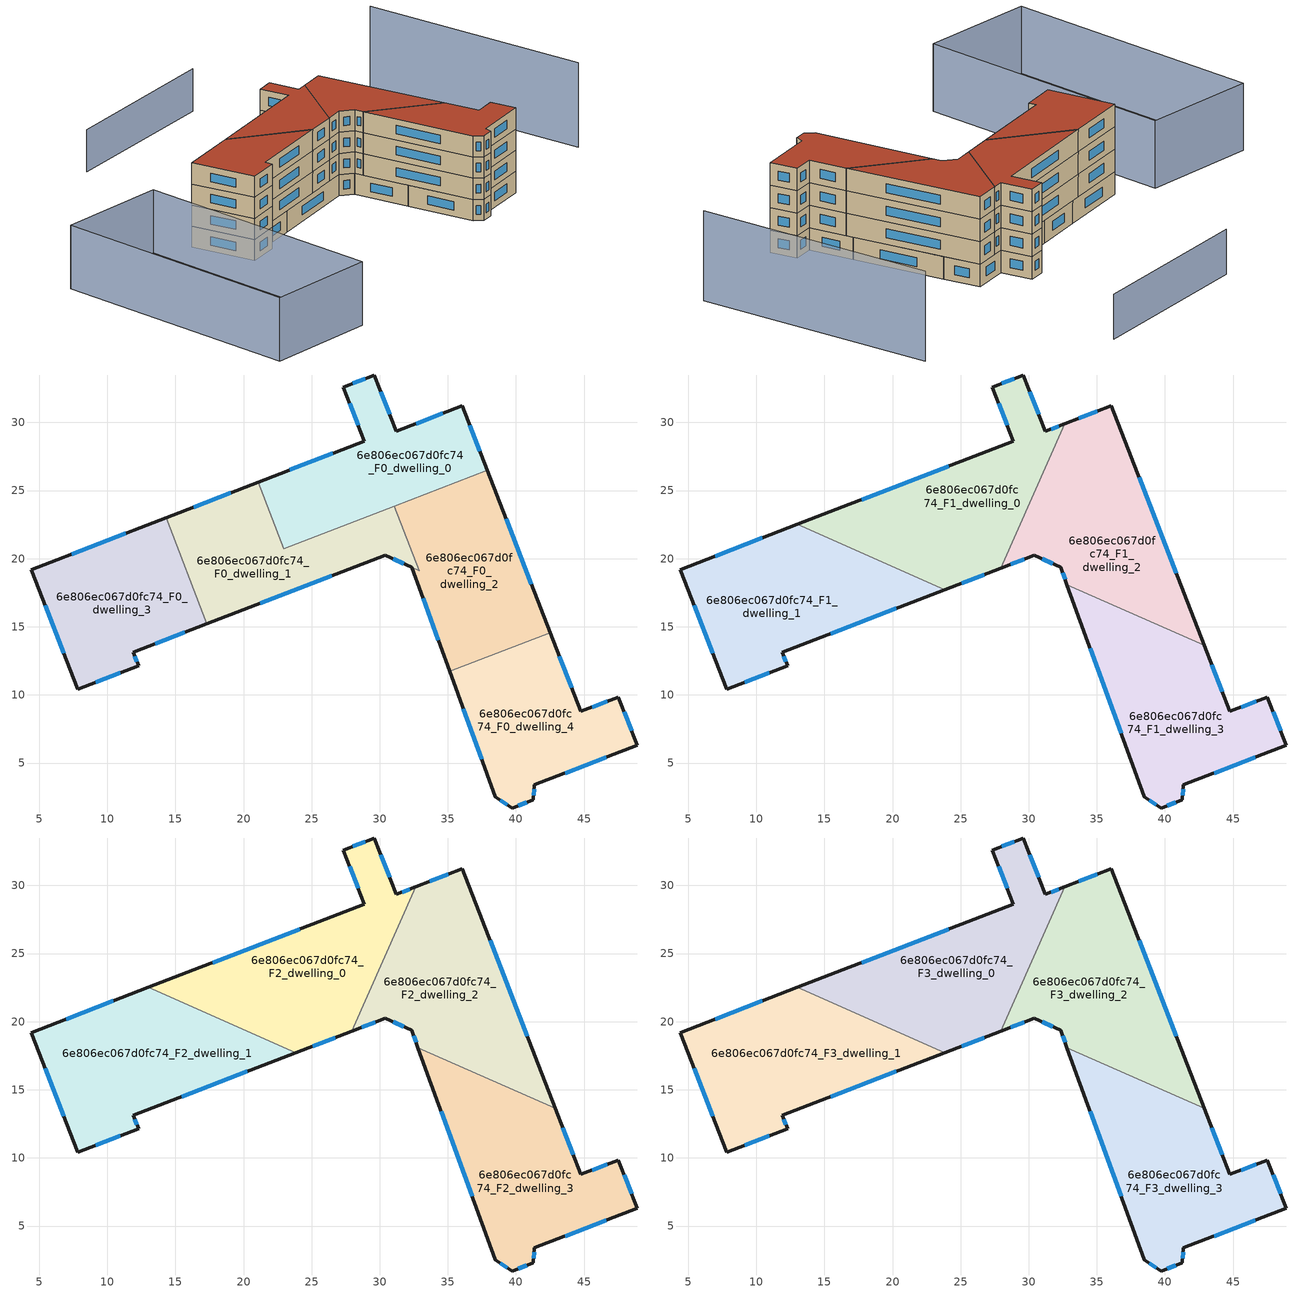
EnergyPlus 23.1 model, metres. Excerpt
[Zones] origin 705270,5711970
6e806ec067d0fc74_F0_dwelling_0
 floor ground (EU_floor_Construction): 36.07,31.23 37.91,26.48 22.97,20.72 21.08,25.62 28.87,28.62 27.32,32.6 29.61,33.48 31.21,29.35 z0
 wall outside (EU_wall_Construction): 37.91,26.48 36.07,31.23 31.21,29.35 29.61,33.48 27.32,32.6 28.87,28.62 21.08,25.62 z0:3
 wall to 6e806ec067d0fc74_F0_dwelling_1 (EU_wall_Construction): 21.08,25.62 22.97,20.72 31.08,23.85 z0:3
 wall to 6e806ec067d0fc74_F0_dwelling_2 (EU_wall_Construction): 31.08,23.85 37.91,26.48 z0:3; 31.08,23.85,3 31.07,23.85,0 31.08,23.85,0
 window (EU_Window_Construction): 37.36,27.9 36.62,29.81 / 26.54,27.72 23.41,26.52 / 27.79,31.41 28.41,29.81 / 28.92,33.22 28.01,32.86 / 30.73,30.59 30.09,32.25 / 34.61,30.67 32.66,29.91 z0.9:2.1
6e806ec067d0fc74_F0_dwelling_1
 floor ground (EU_floor_Construction): 31.07,23.85 32.9,19.11 32.34,19.36 30.41,20.25 17.32,15.21 14.31,23.01 21.08,25.62 22.97,20.72 z0
 wall outside (EU_wall_Construction): 17.32,15.21 30.41,20.25 32.34,19.36 / 21.08,25.62 14.31,23.01 z0:3; 32.35,19.36,3 32.34,19.36,0 32.35,19.36,0
 wall to 6e806ec067d0fc74_F0_dwelling_2 (EU_wall_Construction): 32.35,19.36 32.9,19.11 31.07,23.85 z0:3
 wall to 6e806ec067d0fc74_F0_dwelling_3 (EU_wall_Construction): 14.31,23.01 17.32,15.21 z0:3
 window (EU_Window_Construction): 30.99,19.99 31.76,19.63 / 21.24,16.72 26.49,18.74 / 19.06,24.84 16.34,23.79 z0.9:2.1
6e806ec067d0fc74_F0_dwelling_2
 floor ground (EU_floor_Construction): 37.91,26.48 42.52,14.56 35.14,11.72 32.35,19.37 32.9,19.11 31.07,23.85 z0
 wall outside (EU_wall_Construction): 32.35,19.37 35.14,11.72 / 42.52,14.56 37.91,26.48 z0:3
 wall to 6e806ec067d0fc74_F0_dwelling_4 (EU_wall_Construction): 35.14,11.72 42.52,14.56 z0:3
 window (EU_Window_Construction): 33.18,17.08 34.3,14.01 / 41.14,18.13 39.29,22.91 z0.9:2.1
6e806ec067d0fc74_F0_dwelling_3
 floor ground (EU_floor_Construction): 14.31,23.01 17.32,15.21 11.9,13.12 12.29,12.12 7.83,10.41 4.43,19.2 z0
 wall outside (EU_wall_Construction): 14.31,23.01 4.43,19.2 7.83,10.41 12.29,12.12 11.9,13.12 17.32,15.21 z0:3
 window (EU_Window_Construction): 13.52,13.75 15.7,14.58 / 12.18,12.42 12.02,12.82 / 9.17,10.92 10.96,11.61 / 5.45,16.57 6.81,13.04 / 11.35,21.87 7.39,20.34 z0.9:2.1
6e806ec067d0fc74_F0_dwelling_4
 floor ground (EU_floor_Construction): 47.52,9.84 48.9,6.29 41.35,3.39 41.27,2.29 39.71,1.7 38.5,2.53 35.14,11.72 42.52,14.56 44.76,8.78 z0
 wall outside (EU_wall_Construction): 35.14,11.72 38.5,2.53 39.71,1.7 41.27,2.29 41.35,3.39 48.9,6.29 47.52,9.84 44.76,8.78 42.52,14.56 z0:3
 window (EU_Window_Construction): 43.61,4.26 46.64,5.42 / 41.29,2.62 41.33,3.06 / 40.18,1.88 40.8,2.12 / 38.86,2.28 39.35,1.95 / 36.14,8.97 37.49,5.28 / 44.09,10.51 43.19,12.83 / 46.7,9.53 45.59,9.1 / 48.49,7.35 47.93,8.78 z0.9:2.1
6e806ec067d0fc74_F1_dwelling_0
 floor to 6e806ec067d0fc74_F0_dwelling_0 (EU_floor_Construction): 29.61,33.48 31.21,29.35 32.64,29.9 29.74,23.33 22.97,20.72 21.08,25.62 28.87,28.62 27.32,32.6 z3
 floor to 6e806ec067d0fc74_F0_dwelling_1 (EU_floor_Construction): 29.74,23.33 27.96,19.31 23.84,17.72 14.81,21.71 14.31,23.01 21.08,25.62 22.97,20.72 z3
 floor to 6e806ec067d0fc74_F0_dwelling_3 (EU_floor_Construction): 14.31,23.01 14.81,21.71 13.01,22.51 z3
 wall outside (EU_wall_Construction): 23.84,17.72 27.96,19.31 / 32.64,29.91 31.21,29.35 29.61,33.48 27.32,32.6 28.87,28.62 13.01,22.51 z3:6
 wall to 6e806ec067d0fc74_F1_dwelling_2 (EU_wall_Construction): 27.96,19.31 32.64,29.91 z3:6
 wall to 6e806ec067d0fc74_F1_dwelling_1 (EU_wall_Construction): 13.01,22.51 23.84,17.72 z3:6
 window (EU_Window_Construction): 25.08,18.2 26.73,18.84 / 24.12,26.79 17.76,24.34 / 27.79,31.41 28.41,29.81 / 28.92,33.22 28.01,32.86 / 30.73,30.59 30.09,32.25 / 32.21,29.74 31.64,29.52 z3.9:5.1
6e806ec067d0fc74_F1_dwelling_1
 floor to 6e806ec067d0fc74_F0_dwelling_1 (EU_floor_Construction): 23.84,17.72 17.32,15.21 14.81,21.71 z3
 floor to 6e806ec067d0fc74_F0_dwelling_3 (EU_floor_Construction): 14.81,21.71 17.32,15.21 11.9,13.12 12.29,12.12 7.83,10.41 4.43,19.2 13.01,22.51 z3
 wall outside (EU_wall_Construction): 13.01,22.51 4.43,19.2 7.83,10.41 12.29,12.12 11.9,13.12 23.84,17.72 z3:6
 window (EU_Window_Construction): 10.44,21.52 7,20.19 / 15.48,14.5 20.27,16.35 / 12.18,12.42 12.02,12.82 / 9.17,10.92 10.96,11.61 / 5.45,16.57 6.81,13.04 z3.9:5.1
6e806ec067d0fc74_F1_dwelling_2
 floor outside (EU_floor_Construction): 31.08,23.85 32.9,19.11 31.08,23.85 29.74,23.33 z3
 floor to 6e806ec067d0fc74_F0_dwelling_2 (EU_floor_Construction): 37.91,26.48 42.52,14.56 41.61,14.21 32.81,18.1 32.35,19.37 32.9,19.11 31.08,23.85 z3
 floor to 6e806ec067d0fc74_F0_dwelling_0 (EU_floor_Construction): 36.07,31.23 37.91,26.48 29.74,23.33 32.64,29.9 z3
 floor to 6e806ec067d0fc74_F0_dwelling_4 (EU_floor_Construction): 42.52,14.56 42.87,13.65 41.61,14.21 z3
 floor to 6e806ec067d0fc74_F0_dwelling_1 (EU_floor_Construction): 31.08,23.85 32.9,19.11 32.35,19.36 30.41,20.25 27.96,19.31 29.74,23.33 z3
 wall outside (EU_wall_Construction): 42.88,13.65 36.07,31.23 32.64,29.91 / 27.96,19.31 30.41,20.25 32.35,19.36 32.81,18.1 z3:6
 wall to 6e806ec067d0fc74_F1_dwelling_3 (EU_wall_Construction): 32.81,18.1 42.88,13.65 z3:6
 window (EU_Window_Construction): 35.04,30.83 33.67,30.3 / 40.84,18.91 38.11,25.97 / 32.49,18.98 32.67,18.48 / 30.99,19.99 31.77,19.63 / 28.7,19.59 29.68,19.97 z3.9:5.1
6e806ec067d0fc74_F1_dwelling_3
 floor outside (EU_floor_Construction): 41.61,14.21 32.81,18.1 35.14,11.72 32.81,18.1 z3
 floor to 6e806ec067d0fc74_F0_dwelling_4 (EU_floor_Construction): 47.52,9.84 48.9,6.29 41.35,3.39 41.27,2.29 39.71,1.7 38.5,2.53 35.14,11.72 41.61,14.21 42.87,13.65 44.76,8.78 z3
 floor to 6e806ec067d0fc74_F0_dwelling_2 (EU_floor_Construction): 41.61,14.21 35.14,11.72 32.81,18.1 z3
 wall outside (EU_wall_Construction): 32.81,18.1 38.5,2.53 39.71,1.7 41.27,2.29 41.35,3.39 48.9,6.29 47.52,9.84 44.76,8.78 42.88,13.65 z3:6
 window (EU_Window_Construction): 43.61,4.26 46.64,5.42 / 41.29,2.62 41.33,3.06 / 40.18,1.88 40.8,2.12 / 38.86,2.28 39.35,1.95 / 34.51,13.44 36.79,7.19 / 44.2,10.24 43.44,12.19 / 46.7,9.53 45.59,9.1 / 48.49,7.35 47.93,8.78 z3.9:5.1
6e806ec067d0fc74_F2_dwelling_0
 floor to 6e806ec067d0fc74_F1_dwelling_0 (EU_floor_Construction): 29.61,33.48 31.21,29.35 32.64,29.91 27.96,19.31 23.84,17.72 13.01,22.51 28.87,28.62 27.32,32.6 z6
 wall outside (EU_wall_Construction): 23.84,17.72 27.96,19.31 / 32.64,29.91 31.21,29.35 29.61,33.48 27.32,32.6 28.87,28.62 13.01,22.51 z6:9
 wall to 6e806ec067d0fc74_F2_dwelling_2 (EU_wall_Construction): 27.96,19.31 32.64,29.91 z6:9
 wall to 6e806ec067d0fc74_F2_dwelling_1 (EU_wall_Construction): 13.01,22.51 23.84,17.72 z6:9
 window (EU_Window_Construction): 25.08,18.2 26.73,18.84 / 24.12,26.79 17.76,24.34 / 27.79,31.41 28.41,29.81 / 28.92,33.22 28.01,32.86 / 30.73,30.59 30.09,32.25 / 32.21,29.74 31.64,29.52 z6.9:8.1
6e806ec067d0fc74_F2_dwelling_1
 floor to 6e806ec067d0fc74_F1_dwelling_1 (EU_floor_Construction): 23.84,17.72 11.9,13.12 12.29,12.12 7.83,10.41 4.43,19.2 13.01,22.51 z6
 wall outside (EU_wall_Construction): 13.01,22.51 4.43,19.2 7.83,10.41 12.29,12.12 11.9,13.12 23.84,17.72 z6:9
 window (EU_Window_Construction): 10.44,21.52 7,20.19 / 15.48,14.5 20.27,16.35 / 12.18,12.42 12.02,12.82 / 9.17,10.92 10.96,11.61 / 5.45,16.57 6.81,13.04 z6.9:8.1
6e806ec067d0fc74_F2_dwelling_2
 floor to 6e806ec067d0fc74_F1_dwelling_2 (EU_floor_Construction): 36.07,31.23 42.88,13.65 32.81,18.1 32.35,19.36 30.41,20.25 27.96,19.31 32.64,29.91 z6
 wall outside (EU_wall_Construction): 42.88,13.65 36.07,31.23 32.64,29.91 / 27.96,19.31 30.41,20.25 32.35,19.36 32.81,18.1 z6:9
 wall to 6e806ec067d0fc74_F2_dwelling_3 (EU_wall_Construction): 32.81,18.1 42.88,13.65 z6:9
 window (EU_Window_Construction): 35.04,30.83 33.67,30.3 / 40.84,18.91 38.11,25.97 / 32.49,18.98 32.67,18.48 / 30.99,19.99 31.77,19.63 / 28.7,19.59 29.68,19.97 z6.9:8.1
6e806ec067d0fc74_F2_dwelling_3
 floor to 6e806ec067d0fc74_F1_dwelling_3 (EU_floor_Construction): 42.88,13.65 44.76,8.78 47.52,9.84 48.9,6.29 41.35,3.39 41.27,2.29 39.71,1.7 38.5,2.53 32.81,18.1 z6
 wall outside (EU_wall_Construction): 32.81,18.1 38.5,2.53 39.71,1.7 41.27,2.29 41.35,3.39 48.9,6.29 47.52,9.84 44.76,8.78 42.88,13.65 z6:9
 window (EU_Window_Construction): 43.61,4.26 46.64,5.42 / 41.29,2.62 41.33,3.06 / 40.18,1.88 40.8,2.12 / 38.86,2.28 39.35,1.95 / 34.51,13.44 36.79,7.19 / 44.2,10.24 43.44,12.19 / 46.7,9.53 45.59,9.1 / 48.49,7.35 47.93,8.78 z6.9:8.1
6e806ec067d0fc74_F3_dwelling_0
 floor to 6e806ec067d0fc74_F2_dwelling_0 (EU_floor_Construction): 29.61,33.48 31.21,29.35 32.64,29.91 27.96,19.31 23.84,17.72 13.01,22.51 28.87,28.62 27.32,32.6 z9
 wall outside (EU_wall_Construction): 23.84,17.72 27.96,19.31 / 32.64,29.91 31.21,29.35 29.61,33.48 27.32,32.6 28.87,28.62 13.01,22.51 z9:12
 wall to 6e806ec067d0fc74_F3_dwelling_2 (EU_wall_Construction): 27.96,19.31 32.64,29.91 z9:12
 wall to 6e806ec067d0fc74_F3_dwelling_1 (EU_wall_Construction): 13.01,22.51 23.84,17.72 z9:12
 window (EU_Window_Construction): 25.08,18.2 26.73,18.84 / 24.12,26.79 17.76,24.34 / 27.79,31.41 28.41,29.81 / 28.92,33.22 28.01,32.86 / 30.73,30.59 30.09,32.25 / 32.21,29.74 31.64,29.52 z9.9:11.1
 roof outside (EU_roof_Construction): 27.96,19.31 32.64,29.91 31.21,29.35 29.61,33.48 27.32,32.6 28.87,28.62 13.01,22.51 23.84,17.72 z12
6e806ec067d0fc74_F3_dwelling_1
 floor to 6e806ec067d0fc74_F2_dwelling_1 (EU_floor_Construction): 23.84,17.72 11.9,13.12 12.29,12.12 7.83,10.41 4.43,19.2 13.01,22.51 z9
 wall outside (EU_wall_Construction): 13.01,22.51 4.43,19.2 7.83,10.41 12.29,12.12 11.9,13.12 23.84,17.72 z9:12
 window (EU_Window_Construction): 10.44,21.52 7,20.19 / 15.48,14.5 20.27,16.35 / 12.18,12.42 12.02,12.82 / 9.17,10.92 10.96,11.61 / 5.45,16.57 6.81,13.04 z9.9:11.1
 roof outside (EU_roof_Construction): 23.84,17.72 13.01,22.51 4.43,19.2 7.83,10.41 12.29,12.12 11.9,13.12 z12
6e806ec067d0fc74_F3_dwelling_2
 floor to 6e806ec067d0fc74_F2_dwelling_2 (EU_floor_Construction): 36.07,31.23 42.88,13.65 32.81,18.1 32.35,19.36 30.41,20.25 27.96,19.31 32.64,29.91 z9
 wall outside (EU_wall_Construction): 42.88,13.65 36.07,31.23 32.64,29.91 / 27.96,19.31 30.41,20.25 32.35,19.36 32.81,18.1 z9:12
 wall to 6e806ec067d0fc74_F3_dwelling_3 (EU_wall_Construction): 32.81,18.1 42.88,13.65 z9:12
 window (EU_Window_Construction): 35.04,30.83 33.67,30.3 / 40.84,18.91 38.11,25.97 / 32.49,18.98 32.67,18.48 / 30.99,19.99 31.77,19.63 / 28.7,19.59 29.68,19.97 z9.9:11.1
 roof outside (EU_roof_Construction): 42.88,13.65 36.07,31.23 32.64,29.91 27.96,19.31 30.41,20.25 32.35,19.36 32.81,18.1 z12
6e806ec067d0fc74_F3_dwelling_3
 floor to 6e806ec067d0fc74_F2_dwelling_3 (EU_floor_Construction): 42.88,13.65 44.76,8.78 47.52,9.84 48.9,6.29 41.35,3.39 41.27,2.29 39.71,1.7 38.5,2.53 32.81,18.1 z9
 wall outside (EU_wall_Construction): 32.81,18.1 38.5,2.53 39.71,1.7 41.27,2.29 41.35,3.39 48.9,6.29 47.52,9.84 44.76,8.78 42.88,13.65 z9:12
 window (EU_Window_Construction): 43.61,4.26 46.64,5.42 / 41.29,2.62 41.33,3.06 / 40.18,1.88 40.8,2.12 / 38.86,2.28 39.35,1.95 / 34.51,13.44 36.79,7.19 / 44.2,10.24 43.44,12.19 / 46.7,9.53 45.59,9.1 / 48.49,7.35 47.93,8.78 z9.9:11.1
 roof outside (EU_roof_Construction): 48.9,6.29 47.52,9.84 44.76,8.78 42.88,13.65 32.81,18.1 38.5,2.53 39.71,1.7 41.27,2.29 41.35,3.39 z12
shading: 65.06,12.83 56.44,45.01 z0:12; -11.42,-17.71 -16.66,18.67 / -16.66,18.67 -0.62,20.98 / -0.62,20.98 4.62,-15.4 / 4.62,-15.4 -11.42,-17.71 z0:9; 34.17,54.6 10.3,47.63 z0:6
[Building]
EU S2 Campaign: North Axis=0; Terrain=City; Solar Distribution=FullExterior
[Site:Location]
London: Latitude=51.5; Longitude=-0.5; Time Zone=0; Elevation=25
[SizingPeriod:WeatherFileDays]
AnnualSizingPeriod: Begin Month=1; Begin Day of Month=1; End Month=12; End Day of Month=31; Day of Week for Start Day=Monday; Use Weather File Daylight Saving Period=No; Use Weather File Rain and Snow Indicators=No
[MATERIAL]
EU_InternalMass_Material: Roughness=MediumRough; Thickness=0.1; Conductivity=1; Density=1800; Specific Heat=900; Thermal Absorptance=0.9; Solar Absorptance=0.7; Visible Absorptance=0.7
[MATERIAL:NOMASS] Roughness=MediumRough; Thermal Absorptance=0.9; Solar Absorptance=0.7; Visible Absorptance=0.7
Name | Thermal Resistance
EU_wall_NoMass | 1.04674
EU_roof_NoMass | 4.32442
EU_floor_NoMass | 2.04616
[WINDOWMATERIAL:SIMPLEGLAZINGSYSTEM]
EU_Window_SimpleGlazing: UFactor=4.25843; Solar Heat Gain Coefficient=0.85; Visible Transmittance=0.85
[CONSTRUCTION]
EU_wall_Construction: EU_wall_NoMass
EU_roof_Construction: EU_roof_NoMass
EU_floor_Construction: EU_floor_NoMass
EU_InternalMass_Construction: EU_InternalMass_Material
EU_Window_Construction: EU_Window_SimpleGlazing
[ZONE] Type=1; Multiplier=1; Ceiling Height=autocalculate; Floor Area=autocalculate; Part of Total Floor Area=Yes
Name | Volume
6e806ec067d0fc74_F0_dwelling_0 | 280.882
6e806ec067d0fc74_F1_dwelling_0; 6e806ec067d0fc74_F2_dwelling_0; 6e806ec067d0fc74_F3_dwelling_0 | 351.091
6e806ec067d0fc74_F0_dwelling_1 | 268.813
6e806ec067d0fc74_F1_dwelling_1; 6e806ec067d0fc74_F2_dwelling_1; 6e806ec067d0fc74_F3_dwelling_1 | 351.1
6e806ec067d0fc74_F0_dwelling_2 | 292.887
6e806ec067d0fc74_F1_dwelling_2; 6e806ec067d0fc74_F2_dwelling_2; 6e806ec067d0fc74_F3_dwelling_2 | 352.196
6e806ec067d0fc74_F0_dwelling_3 | 280.878
6e806ec067d0fc74_F1_dwelling_3; 6e806ec067d0fc74_F2_dwelling_3; 6e806ec067d0fc74_F3_dwelling_3 | 350.021
6e806ec067d0fc74_F0_dwelling_4 | 280.874
[INTERNALMASS] Construction=EU_InternalMass_Construction
Name | Zone or ZoneList | Surface Area
6e806ec067d0fc74_F0_dwelling_0_EU_InternalMass | 6e806ec067d0fc74_F0_dwelling_0 | 93.6288
6e806ec067d0fc74_F0_dwelling_1_EU_InternalMass | 6e806ec067d0fc74_F0_dwelling_1 | 89.6031
6e806ec067d0fc74_F0_dwelling_2_EU_InternalMass | 6e806ec067d0fc74_F0_dwelling_2 | 97.6501
6e806ec067d0fc74_F0_dwelling_3_EU_InternalMass | 6e806ec067d0fc74_F0_dwelling_3 | 93.6262
6e806ec067d0fc74_F0_dwelling_4_EU_InternalMass | 6e806ec067d0fc74_F0_dwelling_4 | 93.6247
6e806ec067d0fc74_F1_dwelling_0_EU_InternalMass | 6e806ec067d0fc74_F1_dwelling_0 | 117.03
6e806ec067d0fc74_F1_dwelling_1_EU_InternalMass | 6e806ec067d0fc74_F1_dwelling_1 | 117.034
6e806ec067d0fc74_F1_dwelling_2_EU_InternalMass | 6e806ec067d0fc74_F1_dwelling_2 | 117.395
6e806ec067d0fc74_F1_dwelling_3_EU_InternalMass | 6e806ec067d0fc74_F1_dwelling_3 | 116.674
6e806ec067d0fc74_F2_dwelling_0_EU_InternalMass | 6e806ec067d0fc74_F2_dwelling_0 | 117.03
6e806ec067d0fc74_F2_dwelling_1_EU_InternalMass | 6e806ec067d0fc74_F2_dwelling_1 | 117.034
6e806ec067d0fc74_F2_dwelling_2_EU_InternalMass | 6e806ec067d0fc74_F2_dwelling_2 | 117.395
6e806ec067d0fc74_F2_dwelling_3_EU_InternalMass | 6e806ec067d0fc74_F2_dwelling_3 | 116.674
6e806ec067d0fc74_F3_dwelling_0_EU_InternalMass | 6e806ec067d0fc74_F3_dwelling_0 | 117.03
6e806ec067d0fc74_F3_dwelling_1_EU_InternalMass | 6e806ec067d0fc74_F3_dwelling_1 | 117.034
6e806ec067d0fc74_F3_dwelling_2_EU_InternalMass | 6e806ec067d0fc74_F3_dwelling_2 | 117.395
6e806ec067d0fc74_F3_dwelling_3_EU_InternalMass | 6e806ec067d0fc74_F3_dwelling_3 | 116.674
[OTHEREQUIPMENT] Fuel Type=Electricity; Design Level Calculation Method=Watts/Area; Power per Zone Floor Area=1; Fraction Latent=0; Fraction Radiant=0; Fraction Lost=0; Carbon Dioxide Generation Rate=0; EndUse Subcategory=EU_Step8_InternalGains
Name | Zone or ZoneList or Space or SpaceList | Schedule
EU_Step8_InternalGain_6e806ec067d0fc74_F0_dwelling_0_f000 | 6e806ec067d0fc74_F0_dwelling_0 | EU_Step8_GainSchedule_6e806ec067d0fc74_F0_dwelling_0_f000
EU_Step8_InternalGain_6e806ec067d0fc74_F0_dwelling_1_f000 | 6e806ec067d0fc74_F0_dwelling_1 | EU_Step8_GainSchedule_6e806ec067d0fc74_F0_dwelling_1_f000
EU_Step8_InternalGain_6e806ec067d0fc74_F0_dwelling_2_f000 | 6e806ec067d0fc74_F0_dwelling_2 | EU_Step8_GainSchedule_6e806ec067d0fc74_F0_dwelling_2_f000
EU_Step8_InternalGain_6e806ec067d0fc74_F0_dwelling_3_f000 | 6e806ec067d0fc74_F0_dwelling_3 | EU_Step8_GainSchedule_6e806ec067d0fc74_F0_dwelling_3_f000
EU_Step8_InternalGain_6e806ec067d0fc74_F0_dwelling_4_f000 | 6e806ec067d0fc74_F0_dwelling_4 | EU_Step8_GainSchedule_6e806ec067d0fc74_F0_dwelling_4_f000
EU_Step8_InternalGain_6e806ec067d0fc74_F1_dwelling_0_f000 | 6e806ec067d0fc74_F1_dwelling_0 | EU_Step8_GainSchedule_6e806ec067d0fc74_F1_dwelling_0_f000
EU_Step8_InternalGain_6e806ec067d0fc74_F1_dwelling_1_f000 | 6e806ec067d0fc74_F1_dwelling_1 | EU_Step8_GainSchedule_6e806ec067d0fc74_F1_dwelling_1_f000
EU_Step8_InternalGain_6e806ec067d0fc74_F1_dwelling_2_f000 | 6e806ec067d0fc74_F1_dwelling_2 | EU_Step8_GainSchedule_6e806ec067d0fc74_F1_dwelling_2_f000
EU_Step8_InternalGain_6e806ec067d0fc74_F1_dwelling_3_f000 | 6e806ec067d0fc74_F1_dwelling_3 | EU_Step8_GainSchedule_6e806ec067d0fc74_F1_dwelling_3_f000
EU_Step8_InternalGain_6e806ec067d0fc74_F2_dwelling_0_f000 | 6e806ec067d0fc74_F2_dwelling_0 | EU_Step8_GainSchedule_6e806ec067d0fc74_F2_dwelling_0_f000
EU_Step8_InternalGain_6e806ec067d0fc74_F2_dwelling_1_f000 | 6e806ec067d0fc74_F2_dwelling_1 | EU_Step8_GainSchedule_6e806ec067d0fc74_F2_dwelling_1_f000
EU_Step8_InternalGain_6e806ec067d0fc74_F2_dwelling_2_f000 | 6e806ec067d0fc74_F2_dwelling_2 | EU_Step8_GainSchedule_6e806ec067d0fc74_F2_dwelling_2_f000
EU_Step8_InternalGain_6e806ec067d0fc74_F2_dwelling_3_f000 | 6e806ec067d0fc74_F2_dwelling_3 | EU_Step8_GainSchedule_6e806ec067d0fc74_F2_dwelling_3_f000
EU_Step8_InternalGain_6e806ec067d0fc74_F3_dwelling_0_f000 | 6e806ec067d0fc74_F3_dwelling_0 | EU_Step8_GainSchedule_6e806ec067d0fc74_F3_dwelling_0_f000
EU_Step8_InternalGain_6e806ec067d0fc74_F3_dwelling_1_f000 | 6e806ec067d0fc74_F3_dwelling_1 | EU_Step8_GainSchedule_6e806ec067d0fc74_F3_dwelling_1_f000
EU_Step8_InternalGain_6e806ec067d0fc74_F3_dwelling_2_f000 | 6e806ec067d0fc74_F3_dwelling_2 | EU_Step8_GainSchedule_6e806ec067d0fc74_F3_dwelling_2_f000
EU_Step8_InternalGain_6e806ec067d0fc74_F3_dwelling_3_f000 | 6e806ec067d0fc74_F3_dwelling_3 | EU_Step8_GainSchedule_6e806ec067d0fc74_F3_dwelling_3_f000
[ZONEVENTILATION:DESIGNFLOWRATE] Schedule=EU_AlwaysOn; Design Flow Rate Calculation Method=AirChanges/Hour; Air Changes per Hour=0.488719; Ventilation Type=Natural; Fan Pressure Rise=0; Fan Total Efficiency=1; Constant Term Coefficient=1; Temperature Term Coefficient=0; Velocity Term Coefficient=0; Velocity Squared Term Coefficient=0; Minimum Indoor Temperature=-100; Maximum Indoor Temperature=100; Delta Temperature=-100; Minimum Outdoor Temperature=-100; Maximum Outdoor Temperature=100; Maximum Wind Speed=40
Name | Zone or ZoneList or Space or SpaceList
EU_ConstantAir_6e806ec067d0fc74_F0_dwelling_0 | 6e806ec067d0fc74_F0_dwelling_0
EU_ConstantAir_6e806ec067d0fc74_F0_dwelling_1 | 6e806ec067d0fc74_F0_dwelling_1
EU_ConstantAir_6e806ec067d0fc74_F0_dwelling_2 | 6e806ec067d0fc74_F0_dwelling_2
EU_ConstantAir_6e806ec067d0fc74_F0_dwelling_3 | 6e806ec067d0fc74_F0_dwelling_3
EU_ConstantAir_6e806ec067d0fc74_F0_dwelling_4 | 6e806ec067d0fc74_F0_dwelling_4
EU_ConstantAir_6e806ec067d0fc74_F1_dwelling_0 | 6e806ec067d0fc74_F1_dwelling_0
EU_ConstantAir_6e806ec067d0fc74_F1_dwelling_1 | 6e806ec067d0fc74_F1_dwelling_1
EU_ConstantAir_6e806ec067d0fc74_F1_dwelling_2 | 6e806ec067d0fc74_F1_dwelling_2
EU_ConstantAir_6e806ec067d0fc74_F1_dwelling_3 | 6e806ec067d0fc74_F1_dwelling_3
EU_ConstantAir_6e806ec067d0fc74_F2_dwelling_0 | 6e806ec067d0fc74_F2_dwelling_0
EU_ConstantAir_6e806ec067d0fc74_F2_dwelling_1 | 6e806ec067d0fc74_F2_dwelling_1
EU_ConstantAir_6e806ec067d0fc74_F2_dwelling_2 | 6e806ec067d0fc74_F2_dwelling_2
EU_ConstantAir_6e806ec067d0fc74_F2_dwelling_3 | 6e806ec067d0fc74_F2_dwelling_3
EU_ConstantAir_6e806ec067d0fc74_F3_dwelling_0 | 6e806ec067d0fc74_F3_dwelling_0
EU_ConstantAir_6e806ec067d0fc74_F3_dwelling_1 | 6e806ec067d0fc74_F3_dwelling_1
EU_ConstantAir_6e806ec067d0fc74_F3_dwelling_2 | 6e806ec067d0fc74_F3_dwelling_2
EU_ConstantAir_6e806ec067d0fc74_F3_dwelling_3 | 6e806ec067d0fc74_F3_dwelling_3
[HVACTEMPLATE:THERMOSTAT] Constant Heating Setpoint=20; Constant Cooling Setpoint=50
EU_HeatOnly_6e806ec067d0fc74_F0_dwelling_0; EU_HeatOnly_6e806ec067d0fc74_F0_dwelling_1; EU_HeatOnly_6e806ec067d0fc74_F0_dwelling_2; EU_HeatOnly_6e806ec067d0fc74_F0_dwelling_3; EU_HeatOnly_6e806ec067d0fc74_F0_dwelling_4; EU_HeatOnly_6e806ec067d0fc74_F1_dwelling_0; EU_HeatOnly_6e806ec067d0fc74_F1_dwelling_1; EU_HeatOnly_6e806ec067d0fc74_F1_dwelling_2; EU_HeatOnly_6e806ec067d0fc74_F1_dwelling_3; EU_HeatOnly_6e806ec067d0fc74_F2_dwelling_0; EU_HeatOnly_6e806ec067d0fc74_F2_dwelling_1; EU_HeatOnly_6e806ec067d0fc74_F2_dwelling_2; EU_HeatOnly_6e806ec067d0fc74_F2_dwelling_3; EU_HeatOnly_6e806ec067d0fc74_F3_dwelling_0; EU_HeatOnly_6e806ec067d0fc74_F3_dwelling_1; EU_HeatOnly_6e806ec067d0fc74_F3_dwelling_2; EU_HeatOnly_6e806ec067d0fc74_F3_dwelling_3
[HVACTEMPLATE:ZONE:IDEALLOADSAIRSYSTEM] System Availability Schedule=EU_AlwaysOn; Maximum Heating Supply Air Temperature=50; Minimum Cooling Supply Air Temperature=13; Maximum Heating Supply Air Humidity Ratio=0.0156; Minimum Cooling Supply Air Humidity Ratio=0.0077; Heating Limit=NoLimit; Cooling Limit=NoLimit; Heating Availability Schedule=EU_AlwaysOn; Cooling Availability Schedule=EU_CoolingOff; Dehumidification Control Type=ConstantSensibleHeatRatio; Cooling Sensible Heat Ratio=0.7; Dehumidification Setpoint=60; Humidification Control Type=None; Humidification Setpoint=30; Outdoor Air Method=None; Outdoor Air Flow Rate per Person=0.00944; Outdoor Air Flow Rate per Zone Floor Area=0; Outdoor Air Flow Rate per Zone=0; Demand Controlled Ventilation Type=None; Outdoor Air Economizer Type=NoEconomizer; Heat Recovery Type=None; Sensible Heat Recovery Effectiveness=0.7; Latent Heat Recovery Effectiveness=0.65
Name | Template Thermostat
6e806ec067d0fc74_F0_dwelling_0 | EU_HeatOnly_6e806ec067d0fc74_F0_dwelling_0
6e806ec067d0fc74_F0_dwelling_1 | EU_HeatOnly_6e806ec067d0fc74_F0_dwelling_1
6e806ec067d0fc74_F0_dwelling_2 | EU_HeatOnly_6e806ec067d0fc74_F0_dwelling_2
6e806ec067d0fc74_F0_dwelling_3 | EU_HeatOnly_6e806ec067d0fc74_F0_dwelling_3
6e806ec067d0fc74_F0_dwelling_4 | EU_HeatOnly_6e806ec067d0fc74_F0_dwelling_4
6e806ec067d0fc74_F1_dwelling_0 | EU_HeatOnly_6e806ec067d0fc74_F1_dwelling_0
6e806ec067d0fc74_F1_dwelling_1 | EU_HeatOnly_6e806ec067d0fc74_F1_dwelling_1
6e806ec067d0fc74_F1_dwelling_2 | EU_HeatOnly_6e806ec067d0fc74_F1_dwelling_2
6e806ec067d0fc74_F1_dwelling_3 | EU_HeatOnly_6e806ec067d0fc74_F1_dwelling_3
6e806ec067d0fc74_F2_dwelling_0 | EU_HeatOnly_6e806ec067d0fc74_F2_dwelling_0
6e806ec067d0fc74_F2_dwelling_1 | EU_HeatOnly_6e806ec067d0fc74_F2_dwelling_1
6e806ec067d0fc74_F2_dwelling_2 | EU_HeatOnly_6e806ec067d0fc74_F2_dwelling_2
6e806ec067d0fc74_F2_dwelling_3 | EU_HeatOnly_6e806ec067d0fc74_F2_dwelling_3
6e806ec067d0fc74_F3_dwelling_0 | EU_HeatOnly_6e806ec067d0fc74_F3_dwelling_0
6e806ec067d0fc74_F3_dwelling_1 | EU_HeatOnly_6e806ec067d0fc74_F3_dwelling_1
6e806ec067d0fc74_F3_dwelling_2 | EU_HeatOnly_6e806ec067d0fc74_F3_dwelling_2
6e806ec067d0fc74_F3_dwelling_3 | EU_HeatOnly_6e806ec067d0fc74_F3_dwelling_3
[SIZING:ZONE] Zone Cooling Design Supply Air Temperature Input Method=SupplyAirTemperature; Zone Cooling Design Supply Air Temperature=13; Zone Heating Design Supply Air Temperature Input Method=SupplyAirTemperature; Zone Heating Design Supply Air Temperature=50; Zone Cooling Design Supply Air Humidity Ratio=0.008; Zone Heating Design Supply Air Humidity Ratio=0.008; Cooling Design Air Flow Method=DesignDay; Cooling Design Air Flow Rate=0; Cooling Minimum Air Flow per Zone Floor Area=0.000762; Cooling Minimum Air Flow=0; Cooling Minimum Air Flow Fraction=0.2; Heating Design Air Flow Method=DesignDay; Heating Design Air Flow Rate=0; Heating Maximum Air Flow per Zone Floor Area=0.002032; Heating Maximum Air Flow=0.141576; Heating Maximum Air Flow Fraction=0.3; Account for Dedicated Outdoor Air System=No; Dedicated Outdoor Air System Control Strategy=NeutralSupplyAir; Dedicated Outdoor Air Low Setpoint Temperature for Design=autosize; Dedicated Outdoor Air High Setpoint Temperature for Design=autosize; Zone Load Sizing Method=Sensible Load Only No Latent Load; Zone Latent Cooling Design Supply Air Humidity Ratio Input Method=HumidityRatioDifference; Zone Cooling Design Supply Air Humidity Ratio Difference=0.005; Zone Latent Heating Design Supply Air Humidity Ratio Input Method=HumidityRatioDifference; Zone Humidification Design Supply Air Humidity Ratio Difference=0.005
6e806ec067d0fc74_F0_dwelling_0; 6e806ec067d0fc74_F0_dwelling_1; 6e806ec067d0fc74_F0_dwelling_2; 6e806ec067d0fc74_F0_dwelling_3; 6e806ec067d0fc74_F0_dwelling_4; 6e806ec067d0fc74_F1_dwelling_0; 6e806ec067d0fc74_F1_dwelling_1; 6e806ec067d0fc74_F1_dwelling_2; 6e806ec067d0fc74_F1_dwelling_3; 6e806ec067d0fc74_F2_dwelling_0; 6e806ec067d0fc74_F2_dwelling_1; 6e806ec067d0fc74_F2_dwelling_2; 6e806ec067d0fc74_F2_dwelling_3; 6e806ec067d0fc74_F3_dwelling_0; 6e806ec067d0fc74_F3_dwelling_1; 6e806ec067d0fc74_F3_dwelling_2; 6e806ec067d0fc74_F3_dwelling_3
[SCHEDULE:CONSTANT]
Name | Hourly Value
EU_AlwaysOn | 1
EU_CoolingOff | 0
[SCHEDULE:FILE] Column Number=1; Rows to Skip at Top=0; Number of Hours of Data=8760; Column Separator=Comma; Interpolate to Timestep=No; Minutes per Item=60; Adjust Schedule for Daylight Savings=Yes
Name | File
EU_Step8_GainSchedule_6e806ec067d0fc74_F0_dwelling_0_f000 | ../../schedules/6e806ec067d0fc74/6e806ec067d0fc74_F0_dwelling_0_f000_gain.csv
EU_Step8_GainSchedule_6e806ec067d0fc74_F0_dwelling_1_f000 | ../../schedules/6e806ec067d0fc74/6e806ec067d0fc74_F0_dwelling_1_f000_gain.csv
EU_Step8_GainSchedule_6e806ec067d0fc74_F0_dwelling_2_f000 | ../../schedules/6e806ec067d0fc74/6e806ec067d0fc74_F0_dwelling_2_f000_gain.csv
EU_Step8_GainSchedule_6e806ec067d0fc74_F0_dwelling_3_f000 | ../../schedules/6e806ec067d0fc74/6e806ec067d0fc74_F0_dwelling_3_f000_gain.csv
EU_Step8_GainSchedule_6e806ec067d0fc74_F0_dwelling_4_f000 | ../../schedules/6e806ec067d0fc74/6e806ec067d0fc74_F0_dwelling_4_f000_gain.csv
EU_Step8_GainSchedule_6e806ec067d0fc74_F1_dwelling_0_f000 | ../../schedules/6e806ec067d0fc74/6e806ec067d0fc74_F1_dwelling_0_f000_gain.csv
EU_Step8_GainSchedule_6e806ec067d0fc74_F1_dwelling_1_f000 | ../../schedules/6e806ec067d0fc74/6e806ec067d0fc74_F1_dwelling_1_f000_gain.csv
EU_Step8_GainSchedule_6e806ec067d0fc74_F1_dwelling_2_f000 | ../../schedules/6e806ec067d0fc74/6e806ec067d0fc74_F1_dwelling_2_f000_gain.csv
EU_Step8_GainSchedule_6e806ec067d0fc74_F1_dwelling_3_f000 | ../../schedules/6e806ec067d0fc74/6e806ec067d0fc74_F1_dwelling_3_f000_gain.csv
EU_Step8_GainSchedule_6e806ec067d0fc74_F2_dwelling_0_f000 | ../../schedules/6e806ec067d0fc74/6e806ec067d0fc74_F2_dwelling_0_f000_gain.csv
EU_Step8_GainSchedule_6e806ec067d0fc74_F2_dwelling_1_f000 | ../../schedules/6e806ec067d0fc74/6e806ec067d0fc74_F2_dwelling_1_f000_gain.csv
EU_Step8_GainSchedule_6e806ec067d0fc74_F2_dwelling_2_f000 | ../../schedules/6e806ec067d0fc74/6e806ec067d0fc74_F2_dwelling_2_f000_gain.csv
EU_Step8_GainSchedule_6e806ec067d0fc74_F2_dwelling_3_f000 | ../../schedules/6e806ec067d0fc74/6e806ec067d0fc74_F2_dwelling_3_f000_gain.csv
EU_Step8_GainSchedule_6e806ec067d0fc74_F3_dwelling_0_f000 | ../../schedules/6e806ec067d0fc74/6e806ec067d0fc74_F3_dwelling_0_f000_gain.csv
EU_Step8_GainSchedule_6e806ec067d0fc74_F3_dwelling_1_f000 | ../../schedules/6e806ec067d0fc74/6e806ec067d0fc74_F3_dwelling_1_f000_gain.csv
EU_Step8_GainSchedule_6e806ec067d0fc74_F3_dwelling_2_f000 | ../../schedules/6e806ec067d0fc74/6e806ec067d0fc74_F3_dwelling_2_f000_gain.csv
EU_Step8_GainSchedule_6e806ec067d0fc74_F3_dwelling_3_f000 | ../../schedules/6e806ec067d0fc74/6e806ec067d0fc74_F3_dwelling_3_f000_gain.csv
